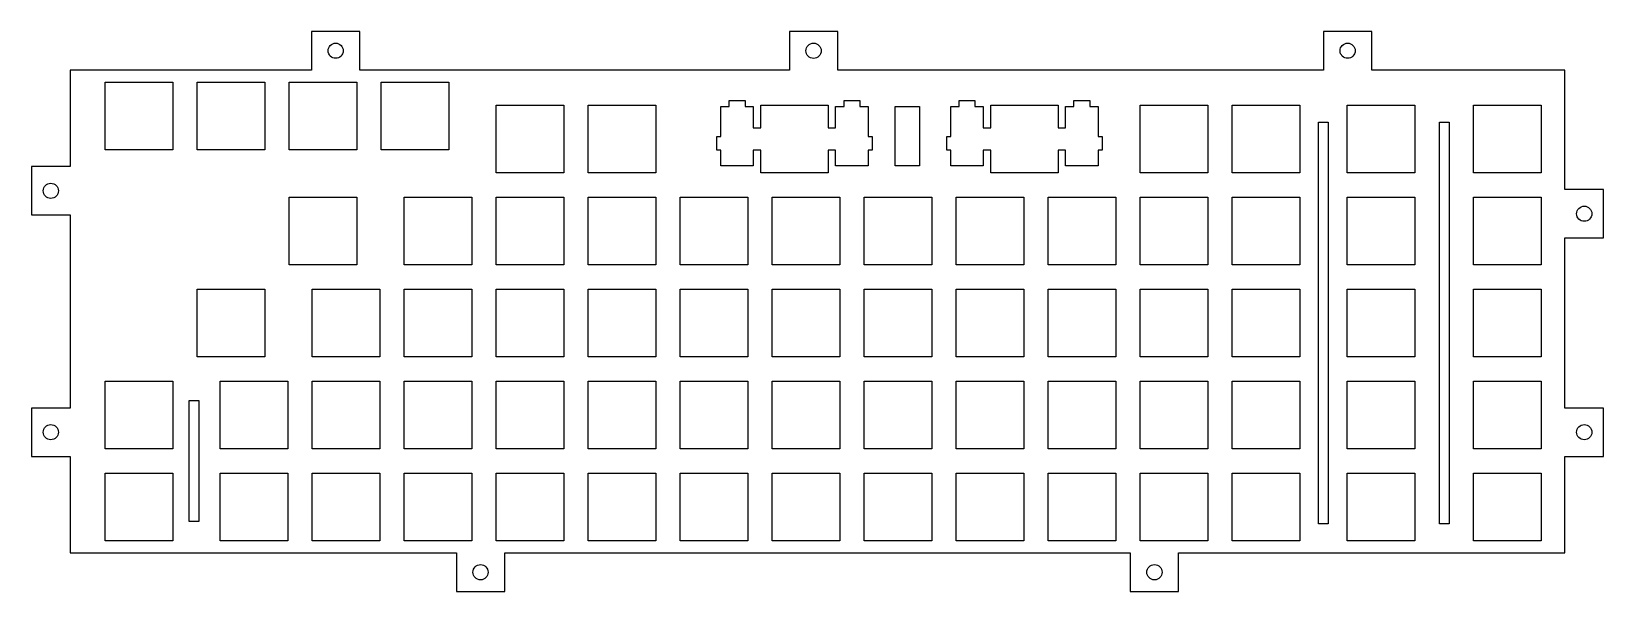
# Model space of a CAD drawing. Header units: millimetres. Extents: x -318 to 8, y -108 to 8.
import ezdxf

# ---------------------------------------------------------------- set-up
doc = ezdxf.new("R2010")
doc.units = ezdxf.units.MM
doc.layers.get('0').update_dxf_attribs({"linetype": 'CONTINUOUS'})

msp = doc.modelspace()

# ---------------------------------------------------------------- linework, layer by layer
for points in [[(-249.56, 0), (-249.56, 8), (-259.56, 8), (-259.56, 0), (-309.56, 0), (-309.56, -20), (-317.56, -20), (-317.56, -30), (-309.56, -30), (-309.56, -70.01), (-317.56, -70.01), (-317.56, -80.01), (-309.56, -80.01), (-309.56, -100.01), (-229.56, -100.01), (-229.56, -108.01), (-219.56, -108.01), (-219.56, -100.01), (-90, -100.01), (-90, -108.01), (-80, -108.01), (-80, -100.01), (0, -100.01), (0, -80.01), (8, -80.01), (8, -70.01), (0, -70.01), (0, -34.76), (8, -34.76), (8, -24.76), (0, -24.76), (0, 0), (-40, 0), (-40, 8), (-50, 8), (-50, 0), (-150.6, 0), (-150.6, 8), (-160.6, 8), (-160.6, 0)], [(-302.27, -2.53), (-288.27, -2.53), (-288.27, -16.53), (-302.27, -16.53)], [(-283.22, -2.53), (-269.22, -2.53), (-269.22, -16.53), (-283.22, -16.53)], [(-264.17, -2.53), (-250.17, -2.53), (-250.17, -16.53), (-264.17, -16.53)], [(-245.12, -2.53), (-231.12, -2.53), (-231.12, -16.53), (-245.12, -16.53)], [(-152.54, -21.29), (-166.54, -21.29), (-166.54, -16.59), (-168.07, -16.59), (-168.07, -19.82), (-174.82, -19.82), (-174.82, -16.59), (-175.64, -16.59), (-175.64, -13.79), (-174.82, -13.79), (-174.82, -7.52), (-173.09, -7.52), (-173.09, -6.32), (-169.79, -6.32), (-169.79, -7.52), (-168.07, -7.52), (-168.07, -11.99), (-166.54, -11.99), (-166.54, -7.29), (-152.54, -7.29), (-152.54, -11.99), (-151.02, -11.99), (-151.02, -7.52), (-149.29, -7.52), (-149.29, -6.32), (-145.99, -6.32), (-145.99, -7.52), (-144.27, -7.52), (-144.27, -13.79), (-143.44, -13.79), (-143.44, -16.59), (-144.27, -16.59), (-144.27, -19.82), (-151.02, -19.82), (-151.02, -16.59), (-152.54, -16.59)], [(-104.92, -21.29), (-118.92, -21.29), (-118.92, -16.59), (-120.44, -16.59), (-120.44, -19.82), (-127.19, -19.82), (-127.19, -16.59), (-128.02, -16.59), (-128.02, -13.79), (-127.19, -13.79), (-127.19, -7.52), (-125.47, -7.52), (-125.47, -6.32), (-122.17, -6.32), (-122.17, -7.52), (-120.44, -7.52), (-120.44, -11.99), (-118.92, -11.99), (-118.92, -7.29), (-104.92, -7.29), (-104.92, -11.99), (-103.39, -11.99), (-103.39, -7.52), (-101.67, -7.52), (-101.67, -6.32), (-98.37, -6.32), (-98.37, -7.52), (-96.64, -7.52), (-96.64, -13.79), (-95.82, -13.79), (-95.82, -16.59), (-96.64, -16.59), (-96.64, -19.82), (-103.39, -19.82), (-103.39, -16.59), (-104.92, -16.59)], [(-221.31, -7.29), (-207.31, -7.29), (-207.31, -21.29), (-221.31, -21.29)], [(-202.26, -7.29), (-188.26, -7.29), (-188.26, -21.29), (-202.26, -21.29)], [(-133.69, -7.52), (-133.69, -19.82), (-138.69, -19.82), (-138.69, -7.52)], [(-87.96, -7.29), (-73.96, -7.29), (-73.96, -21.29), (-87.96, -21.29)], [(-68.91, -7.29), (-54.91, -7.29), (-54.91, -21.29), (-68.91, -21.29)], [(-45.1, -7.29), (-31.1, -7.29), (-31.1, -21.29), (-45.1, -21.29)], [(-18.91, -7.29), (-4.91, -7.29), (-4.91, -21.29), (-18.91, -21.29)], [(-49.01, -94.01), (-51.01, -94.01), (-51.01, -10.76), (-49.01, -10.76)], [(-24, -10.76), (-24, -94.01), (-26, -94.01), (-26, -10.76)], [(-264.17, -26.34), (-250.17, -26.34), (-250.17, -40.34), (-264.17, -40.34)], [(-240.36, -26.34), (-226.36, -26.34), (-226.36, -40.34), (-240.36, -40.34)], [(-221.31, -26.34), (-207.31, -26.34), (-207.31, -40.34), (-221.31, -40.34)], [(-202.26, -26.34), (-188.26, -26.34), (-188.26, -40.34), (-202.26, -40.34)], [(-183.21, -26.34), (-169.21, -26.34), (-169.21, -40.34), (-183.21, -40.34)], [(-164.16, -26.34), (-150.16, -26.34), (-150.16, -40.34), (-164.16, -40.34)], [(-145.11, -26.34), (-131.11, -26.34), (-131.11, -40.34), (-145.11, -40.34)], [(-126.06, -26.34), (-112.06, -26.34), (-112.06, -40.34), (-126.06, -40.34)], [(-107.01, -26.34), (-93.01, -26.34), (-93.01, -40.34), (-107.01, -40.34)], [(-87.96, -26.34), (-73.96, -26.34), (-73.96, -40.34), (-87.96, -40.34)], [(-68.91, -26.34), (-54.91, -26.34), (-54.91, -40.34), (-68.91, -40.34)], [(-45.1, -26.34), (-31.1, -26.34), (-31.1, -40.34), (-45.1, -40.34)], [(-18.91, -26.34), (-4.91, -26.34), (-4.91, -40.34), (-18.91, -40.34)], [(-283.22, -45.39), (-269.22, -45.39), (-269.22, -59.39), (-283.22, -59.39)], [(-259.41, -45.39), (-245.41, -45.39), (-245.41, -59.39), (-259.41, -59.39)], [(-240.36, -45.39), (-226.36, -45.39), (-226.36, -59.39), (-240.36, -59.39)], [(-221.31, -45.39), (-207.31, -45.39), (-207.31, -59.39), (-221.31, -59.39)], [(-202.26, -45.39), (-188.26, -45.39), (-188.26, -59.39), (-202.26, -59.39)], [(-183.21, -45.39), (-169.21, -45.39), (-169.21, -59.39), (-183.21, -59.39)], [(-164.16, -45.39), (-150.16, -45.39), (-150.16, -59.39), (-164.16, -59.39)], [(-145.11, -45.39), (-131.11, -45.39), (-131.11, -59.39), (-145.11, -59.39)], [(-126.06, -45.39), (-112.06, -45.39), (-112.06, -59.39), (-126.06, -59.39)], [(-107.01, -45.39), (-93.01, -45.39), (-93.01, -59.39), (-107.01, -59.39)], [(-87.96, -45.39), (-73.96, -45.39), (-73.96, -59.39), (-87.96, -59.39)], [(-68.91, -45.39), (-54.91, -45.39), (-54.91, -59.39), (-68.91, -59.39)], [(-45.1, -45.39), (-31.1, -45.39), (-31.1, -59.39), (-45.1, -59.39)], [(-18.91, -45.39), (-4.91, -45.39), (-4.91, -59.39), (-18.91, -59.39)], [(-302.27, -64.44), (-288.27, -64.44), (-288.27, -78.44), (-302.27, -78.44)], [(-278.46, -64.44), (-264.46, -64.44), (-264.46, -78.44), (-278.46, -78.44)], [(-259.41, -64.44), (-245.41, -64.44), (-245.41, -78.44), (-259.41, -78.44)], [(-240.36, -64.44), (-226.36, -64.44), (-226.36, -78.44), (-240.36, -78.44)], [(-221.31, -64.44), (-207.31, -64.44), (-207.31, -78.44), (-221.31, -78.44)], [(-202.26, -64.44), (-188.26, -64.44), (-188.26, -78.44), (-202.26, -78.44)], [(-183.21, -64.44), (-169.21, -64.44), (-169.21, -78.44), (-183.21, -78.44)], [(-164.16, -64.44), (-150.16, -64.44), (-150.16, -78.44), (-164.16, -78.44)], [(-145.11, -64.44), (-131.11, -64.44), (-131.11, -78.44), (-145.11, -78.44)], [(-126.06, -64.44), (-112.06, -64.44), (-112.06, -78.44), (-126.06, -78.44)], [(-107.01, -64.44), (-93.01, -64.44), (-93.01, -78.44), (-107.01, -78.44)], [(-87.96, -64.44), (-73.96, -64.44), (-73.96, -78.44), (-87.96, -78.44)], [(-68.91, -64.44), (-54.91, -64.44), (-54.91, -78.44), (-68.91, -78.44)], [(-45.1, -64.44), (-31.1, -64.44), (-31.1, -78.44), (-45.1, -78.44)], [(-18.91, -64.44), (-4.91, -64.44), (-4.91, -78.44), (-18.91, -78.44)], [(-282.87, -68.44), (-282.87, -93.49), (-284.87, -93.49), (-284.87, -68.44)], [(-302.27, -83.49), (-288.27, -83.49), (-288.27, -97.49), (-302.27, -97.49)], [(-278.46, -83.49), (-264.46, -83.49), (-264.46, -97.49), (-278.46, -97.49)], [(-259.41, -83.49), (-245.41, -83.49), (-245.41, -97.49), (-259.41, -97.49)], [(-240.36, -83.49), (-226.36, -83.49), (-226.36, -97.49), (-240.36, -97.49)], [(-221.31, -83.49), (-207.31, -83.49), (-207.31, -97.49), (-221.31, -97.49)], [(-202.26, -83.49), (-188.26, -83.49), (-188.26, -97.49), (-202.26, -97.49)], [(-183.21, -83.49), (-169.21, -83.49), (-169.21, -97.49), (-183.21, -97.49)], [(-164.16, -83.49), (-150.16, -83.49), (-150.16, -97.49), (-164.16, -97.49)], [(-145.11, -83.49), (-131.11, -83.49), (-131.11, -97.49), (-145.11, -97.49)], [(-126.06, -83.49), (-112.06, -83.49), (-112.06, -97.49), (-126.06, -97.49)], [(-107.01, -83.49), (-93.01, -83.49), (-93.01, -97.49), (-107.01, -97.49)], [(-87.96, -83.49), (-73.96, -83.49), (-73.96, -97.49), (-87.96, -97.49)], [(-68.91, -83.49), (-54.91, -83.49), (-54.91, -97.49), (-68.91, -97.49)], [(-45.1, -83.49), (-31.1, -83.49), (-31.1, -97.49), (-45.1, -97.49)], [(-18.91, -83.49), (-4.91, -83.49), (-4.91, -97.49), (-18.91, -97.49)]]:
    msp.add_lwpolyline(points, close=True)
for centre, radius in [((-254.56, 4), 1.57), ((-155.6, 4), 1.58), ((-45, 4), 1.57), ((-313.56, -25), 1.57), ((4, -29.76), 1.57), ((-313.56, -75.01), 1.57), ((4, -75.01), 1.57), ((-224.56, -104.01), 1.57), ((-85, -104.01), 1.58)]:
    msp.add_circle(centre, radius)

doc.saveas('drawing.dxf')
